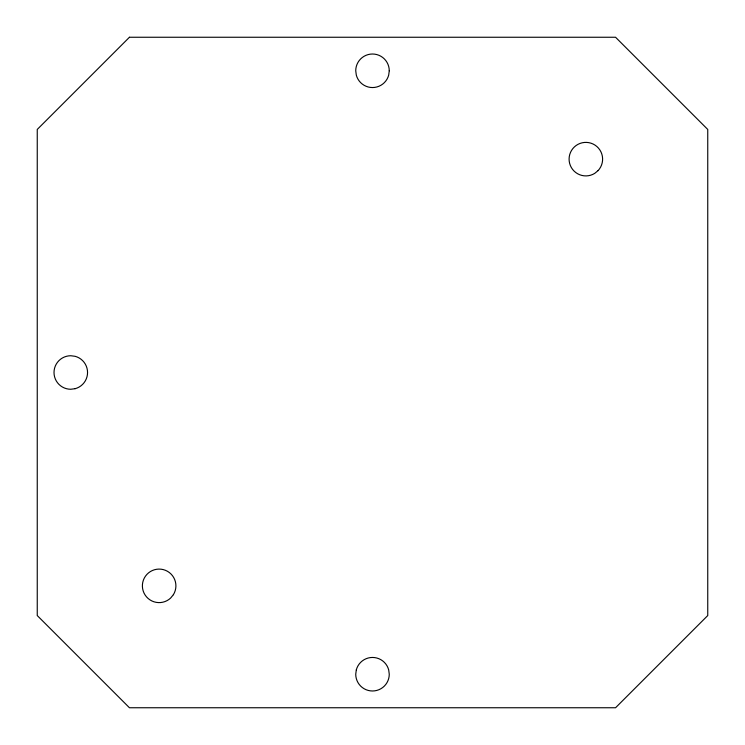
<?xml version="1.0" encoding="UTF-8"?>
<svg xmlns="http://www.w3.org/2000/svg" width="745" height="745" viewBox="0 0 745 745"><rect width="100%" height="100%" fill="white"/><g stroke="black" fill="none" stroke-linecap="round" stroke-linejoin="round"><path stroke-width="1.12" d="M389.262 70.775L388.694 75.115A16.762 16.762 0 0 1 356.306 75.115L355.738 70.775A16.762 16.762 0 0 1 372.5 54.013A16.762 16.762 0 0 1 389.262 70.775M356.306 669.885L355.738 674.225A16.762 16.762 0 0 0 372.5 690.988A16.762 16.762 0 0 0 389.262 674.225L388.694 669.885A16.762 16.762 0 0 0 356.306 669.885M173.38 594.706L170.605 598.086A16.762 16.762 0 0 1 143.217 591.064A16.762 16.762 0 0 1 161.153 569.208A16.762 16.762 0 0 1 173.38 594.706M129.444 37.25L37.25 129.444L37.25 615.556L129.444 707.75L615.556 707.75L707.75 615.556L707.75 129.444L615.556 37.25L129.444 37.25M598.086 170.605L594.706 173.38A16.762 16.762 0 0 1 569.208 161.153A16.762 16.762 0 0 1 591.064 143.217A16.762 16.762 0 0 1 598.086 170.605M75.115 388.694L70.775 389.262A16.762 16.762 0 0 1 54.013 372.5A16.762 16.762 0 0 1 70.775 355.738L75.115 356.306A16.762 16.762 0 0 1 75.115 388.694"/></g></svg>
